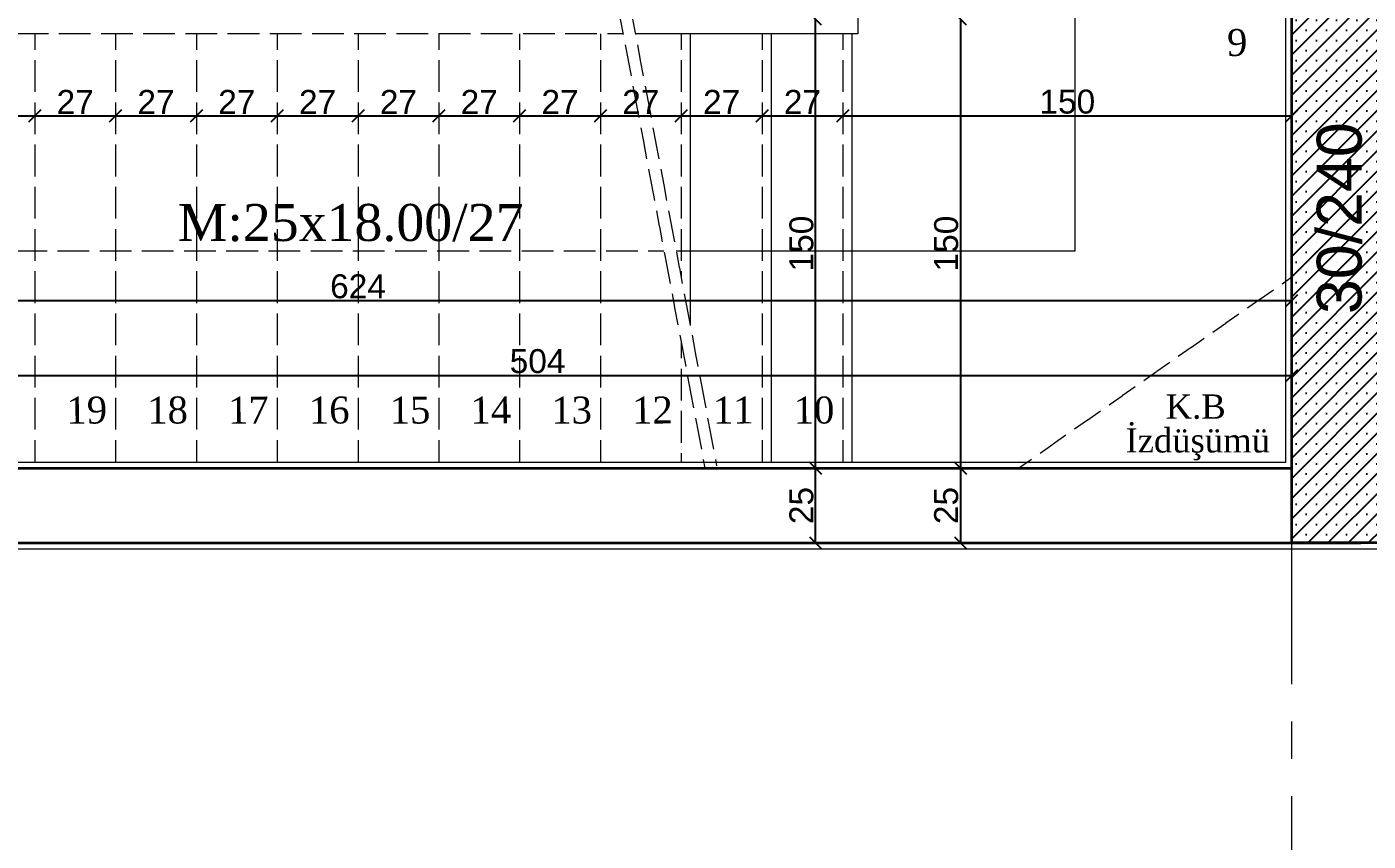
# Model space of a CAD drawing. Header units: centimetres. Extents: x 14449 to 53524, y -19051 to -10746.
# Drawn here: x 27183.4 to 27631.6, y -12407.6 to -12135.7 of the extents above; entities that cross this region are included whole.
import ezdxf

# ---------------------------------------------------------------- set-up
doc = ezdxf.new("R2010")
doc.units = ezdxf.units.CM
for name, pattern in [('CENTER2', [112.5, 75, -12.5, 12.5, -12.5]), ('DOT2', [3.175, 0, -3.175]), ('IZDUSUM1', [20, 7.5, -5, 7.5, 0])]:
    doc.linetypes.add(name, pattern=pattern)
for name, color, linetype, lineweight in [('P-AKS', 255, 'Continuous', 5), ('P-KİRİŞ', 130, 'DOT2', 5), ('P-KOLON', 255, 'Continuous', 35), ('P-TARAMA', 252, 'Continuous', 5), ('P-ÖLÇÜ İÇ', 243, 'Continuous', 0), ('rtm-duv tugla', 22, 'Continuous', 35), ('rtm-merdiven', 220, 'Continuous', 20), ('rtm-merdiven izdusum', 254, 'IZDUSUM1', 15), ('rtm-merdiven yazı', 7, 'Continuous', 20), ('rtm-mhl-yazı-malzeme', 7, 'Continuous', 13), ('rtm-sıva', 252, 'Continuous', 15)]:
    doc.layers.add(name, color=color, linetype=linetype, lineweight=lineweight)
doc.styles.add('arial_1_18', font='arial.ttf', dxfattribs={"height": 0.2})
doc.styles.get("Standard").update_dxf_attribs({"font": 'arial.ttf'})
doc.styles.add('VAZ-OLCU', font='times.ttf', dxfattribs={"height": 60})
doc.styles.add('ölçü', font='times.ttf', dxfattribs={"height": 10})
doc.dimstyles.new('İÇ ÖLÇÜ', dxfattribs={"dimtxt": 8, "dimasz": 4, "dimexe": 1.25, "dimexo": 0.625, "dimtad": 1, "dimdec": 0, "dimtxsty": 'Standard', "dimblk": 'OBLIQUE', "dimcen": 2.5, "dimse1": 1, "dimse2": 1, "dimclrd": 256, "dimclrt": 256, "dimadec": 0, "dimazin": 0, "dimtfac": 1, "dimtdec": 0, "dimtmove": 1, "dimatfit": 3, "dimldrblk": 'OBLIQUE', "dimfxl": 1, "dimarcsym": 0})

# ---------------------------------------------------------------- blocks, each defined once
blk = doc.blocks.new('IKUTGK')
at = {"layer": 'P-KİRİŞ'}
for points in [[(36049.39, -8061.1), (36673.39, -8061.1)], [(36049.39, -8086.1), (36673.39, -8086.1)]]:
    blk.add_lwpolyline(points, dxfattribs=at)
blk = doc.blocks.new('YTHTHTY')
at = {"layer": 'P-TARAMA', "lineweight": -3}
h = blk.add_hatch(dxfattribs=at)
h.set_pattern_fill('SACNCR', color=256, scale=2, style=0)
h.paths.add_polyline_path([(32521.7, -9886.94), (32551.7, -9886.94), (32551.7, -9646.94), (32521.7, -9646.94)])
at = {"layer": 'P-KOLON', "linetype": 'Continuous'}
blk.add_lwpolyline([(32521.7, -9646.94), (32551.7, -9646.94), (32551.7, -9886.94), (32521.7, -9886.94)], close=True, dxfattribs=at)
at = {"layer": 'P-KOLON', "linetype": 'Continuous', "style": 'arial_1_18'}
blk.add_text('30/240', height=15, rotation=90, dxfattribs=at).set_placement((32545.05, -9810.5))
blk = doc.blocks.new('YTUJ7U')
at = {"layer": 'P-AKS', "linetype": 'CENTER2'}
for points in [[(28007.12, -9962.63), (28007.12, -8554.55)], [(25834.86, -9690.51), (29322.56, -9690.51)]]:
    blk.add_lwpolyline(points, dxfattribs=at)
blk = doc.blocks.new('_Oblique')
at = {"color": 0, "linetype": 'ByBlock', "lineweight": -2}
blk.add_line((-0.5, -0.5), (0.5, 0.5), dxfattribs=at)
blk = doc.blocks.new('*D4286')
at = {"layer": 'Defpoints', "color": 0, "lineweight": 30, "transparency": 16777216}
for p in [(27102.07, -12251.52), (27606.07, -12252.07), (27606.07, -12252.07)]:
    blk.add_point(p, dxfattribs=at)
at = {"layer": 'P-ÖLÇÜ İÇ', "lineweight": -2, "transparency": 16777216}
blk.add_line((27102.07, -12252.07), (27606.07, -12252.07), dxfattribs=at)
at = {"layer": 'P-ÖLÇÜ İÇ', "lineweight": -2, "transparency": 16777216, "xscale": 4, "yscale": 4, "zscale": 4, "rotation": 180}
blk.add_blockref('_Oblique', (27102.07, -12252.07), dxfattribs=at)
at = {"layer": 'P-ÖLÇÜ İÇ', "lineweight": -2, "transparency": 16777216, "xscale": 4, "yscale": 4, "zscale": 4}
blk.add_blockref('_Oblique', (27606.07, -12252.07), dxfattribs=at)
at = {"layer": 'P-ÖLÇÜ İÇ', "transparency": 16777216, "insert": (27354.07, -12247.36), "char_height": 8, "attachment_point": 5}
blk.add_mtext('504', dxfattribs=at)
blk = doc.blocks.new('*D4302')
at = {"layer": 'Defpoints', "color": 0, "lineweight": 30, "transparency": 16777216}
for p in [(26982.07, -12230.37), (27606.07, -12227.07), (27606.07, -12227.07)]:
    blk.add_point(p, dxfattribs=at)
at = {"layer": 'P-ÖLÇÜ İÇ', "lineweight": -2, "transparency": 16777216}
blk.add_line((26982.07, -12227.07), (27606.07, -12227.07), dxfattribs=at)
at = {"layer": 'P-ÖLÇÜ İÇ', "lineweight": -2, "transparency": 16777216, "xscale": 4, "yscale": 4, "zscale": 4, "rotation": 180}
blk.add_blockref('_Oblique', (26982.07, -12227.07), dxfattribs=at)
at = {"layer": 'P-ÖLÇÜ İÇ', "lineweight": -2, "transparency": 16777216, "xscale": 4, "yscale": 4, "zscale": 4}
blk.add_blockref('_Oblique', (27606.07, -12227.07), dxfattribs=at)
at = {"layer": 'P-ÖLÇÜ İÇ', "transparency": 16777216, "insert": (27294.07, -12222.36), "char_height": 8, "attachment_point": 5}
blk.add_mtext('624', dxfattribs=at)
blk = doc.blocks.new('*D4348')
at = {"layer": 'Defpoints', "color": 0, "lineweight": 30, "transparency": 16777216}
for p in [(27446.97, -12283.05), (27446.97, -12283.05), (27446.97, -12308.05)]:
    blk.add_point(p, dxfattribs=at)
at = {"layer": 'P-ÖLÇÜ İÇ', "lineweight": -2, "transparency": 16777216}
blk.add_line((27446.97, -12308.05), (27446.97, -12283.05), dxfattribs=at)
at = {"layer": 'P-ÖLÇÜ İÇ', "lineweight": -2, "transparency": 16777216, "xscale": 4, "yscale": 4, "zscale": 4}
for p, rotation in [((27446.97, -12283.05), 90), ((27446.97, -12308.05), 270)]:
    blk.add_blockref('_Oblique', p, dxfattribs=dict(at, rotation=rotation))
at = {"layer": 'P-ÖLÇÜ İÇ', "transparency": 16777216, "insert": (27442.26, -12295.55), "char_height": 8, "attachment_point": 5, "rotation": 90}
blk.add_mtext('25', dxfattribs=at)
blk = doc.blocks.new('*D4349')
at = {"layer": 'Defpoints', "color": 0, "lineweight": 30, "transparency": 16777216}
for p in [(27446.97, -12133.05), (27446.97, -12133.05), (27446.97, -12283.05)]:
    blk.add_point(p, dxfattribs=at)
at = {"layer": 'P-ÖLÇÜ İÇ', "lineweight": -2, "transparency": 16777216}
blk.add_line((27446.97, -12283.05), (27446.97, -12133.05), dxfattribs=at)
at = {"layer": 'P-ÖLÇÜ İÇ', "lineweight": -2, "transparency": 16777216, "xscale": 4, "yscale": 4, "zscale": 4}
for p, rotation in [((27446.97, -12133.05), 90), ((27446.97, -12283.05), 270)]:
    blk.add_blockref('_Oblique', p, dxfattribs=dict(at, rotation=rotation))
at = {"layer": 'P-ÖLÇÜ İÇ', "transparency": 16777216, "insert": (27442.26, -12208.05), "char_height": 8, "attachment_point": 5, "rotation": 90}
blk.add_mtext('150', dxfattribs=at)
blk = doc.blocks.new('*D4373')
at = {"layer": 'Defpoints', "color": 0, "lineweight": 30, "transparency": 16777216}
for p in [(27159.07, -12165.39), (27186.07, -12165.39), (27186.07, -12165.39)]:
    blk.add_point(p, dxfattribs=at)
at = {"layer": 'P-ÖLÇÜ İÇ', "lineweight": -2, "transparency": 16777216}
blk.add_line((27159.07, -12165.39), (27186.07, -12165.39), dxfattribs=at)
at = {"layer": 'P-ÖLÇÜ İÇ', "lineweight": -2, "transparency": 16777216, "xscale": 4, "yscale": 4, "zscale": 4, "rotation": 180}
blk.add_blockref('_Oblique', (27159.07, -12165.39), dxfattribs=at)
at = {"layer": 'P-ÖLÇÜ İÇ', "lineweight": -2, "transparency": 16777216, "xscale": 4, "yscale": 4, "zscale": 4}
blk.add_blockref('_Oblique', (27186.07, -12165.39), dxfattribs=at)
at = {"layer": 'P-ÖLÇÜ İÇ', "transparency": 16777216, "insert": (27172.57, -12160.74), "char_height": 8, "attachment_point": 5}
blk.add_mtext('27', dxfattribs=at)
blk = doc.blocks.new('*D4374')
at = {"layer": 'Defpoints', "color": 0, "lineweight": 30, "transparency": 16777216}
for p in [(27186.07, -12165.39), (27213.07, -12165.39), (27213.07, -12165.39)]:
    blk.add_point(p, dxfattribs=at)
at = {"layer": 'P-ÖLÇÜ İÇ', "lineweight": -2, "transparency": 16777216}
blk.add_line((27186.07, -12165.39), (27213.07, -12165.39), dxfattribs=at)
at = {"layer": 'P-ÖLÇÜ İÇ', "lineweight": -2, "transparency": 16777216, "xscale": 4, "yscale": 4, "zscale": 4, "rotation": 180}
blk.add_blockref('_Oblique', (27186.07, -12165.39), dxfattribs=at)
at = {"layer": 'P-ÖLÇÜ İÇ', "lineweight": -2, "transparency": 16777216, "xscale": 4, "yscale": 4, "zscale": 4}
blk.add_blockref('_Oblique', (27213.07, -12165.39), dxfattribs=at)
at = {"layer": 'P-ÖLÇÜ İÇ', "transparency": 16777216, "insert": (27199.57, -12160.74), "char_height": 8, "attachment_point": 5}
blk.add_mtext('27', dxfattribs=at)
blk = doc.blocks.new('*D4375')
at = {"layer": 'Defpoints', "color": 0, "lineweight": 30, "transparency": 16777216}
for p in [(27213.07, -12165.39), (27240.07, -12165.39), (27240.07, -12165.39)]:
    blk.add_point(p, dxfattribs=at)
at = {"layer": 'P-ÖLÇÜ İÇ', "lineweight": -2, "transparency": 16777216}
blk.add_line((27213.07, -12165.39), (27240.07, -12165.39), dxfattribs=at)
at = {"layer": 'P-ÖLÇÜ İÇ', "lineweight": -2, "transparency": 16777216, "xscale": 4, "yscale": 4, "zscale": 4, "rotation": 180}
blk.add_blockref('_Oblique', (27213.07, -12165.39), dxfattribs=at)
at = {"layer": 'P-ÖLÇÜ İÇ', "lineweight": -2, "transparency": 16777216, "xscale": 4, "yscale": 4, "zscale": 4}
blk.add_blockref('_Oblique', (27240.07, -12165.39), dxfattribs=at)
at = {"layer": 'P-ÖLÇÜ İÇ', "transparency": 16777216, "insert": (27226.57, -12160.74), "char_height": 8, "attachment_point": 5}
blk.add_mtext('27', dxfattribs=at)
blk = doc.blocks.new('*D4376')
at = {"layer": 'Defpoints', "color": 0, "lineweight": 30, "transparency": 16777216}
for p in [(27240.07, -12165.39), (27267.07, -12165.39), (27267.07, -12165.39)]:
    blk.add_point(p, dxfattribs=at)
at = {"layer": 'P-ÖLÇÜ İÇ', "lineweight": -2, "transparency": 16777216}
blk.add_line((27240.07, -12165.39), (27267.07, -12165.39), dxfattribs=at)
at = {"layer": 'P-ÖLÇÜ İÇ', "lineweight": -2, "transparency": 16777216, "xscale": 4, "yscale": 4, "zscale": 4, "rotation": 180}
blk.add_blockref('_Oblique', (27240.07, -12165.39), dxfattribs=at)
at = {"layer": 'P-ÖLÇÜ İÇ', "lineweight": -2, "transparency": 16777216, "xscale": 4, "yscale": 4, "zscale": 4}
blk.add_blockref('_Oblique', (27267.07, -12165.39), dxfattribs=at)
at = {"layer": 'P-ÖLÇÜ İÇ', "transparency": 16777216, "insert": (27253.57, -12160.74), "char_height": 8, "attachment_point": 5}
blk.add_mtext('27', dxfattribs=at)
blk = doc.blocks.new('*D4377')
at = {"layer": 'Defpoints', "color": 0, "lineweight": 30, "transparency": 16777216}
for p in [(27267.07, -12165.39), (27294.07, -12165.39), (27294.07, -12165.39)]:
    blk.add_point(p, dxfattribs=at)
at = {"layer": 'P-ÖLÇÜ İÇ', "lineweight": -2, "transparency": 16777216}
blk.add_line((27267.07, -12165.39), (27294.07, -12165.39), dxfattribs=at)
at = {"layer": 'P-ÖLÇÜ İÇ', "lineweight": -2, "transparency": 16777216, "xscale": 4, "yscale": 4, "zscale": 4, "rotation": 180}
blk.add_blockref('_Oblique', (27267.07, -12165.39), dxfattribs=at)
at = {"layer": 'P-ÖLÇÜ İÇ', "lineweight": -2, "transparency": 16777216, "xscale": 4, "yscale": 4, "zscale": 4}
blk.add_blockref('_Oblique', (27294.07, -12165.39), dxfattribs=at)
at = {"layer": 'P-ÖLÇÜ İÇ', "transparency": 16777216, "insert": (27280.57, -12160.74), "char_height": 8, "attachment_point": 5}
blk.add_mtext('27', dxfattribs=at)
blk = doc.blocks.new('*D4378')
at = {"layer": 'Defpoints', "color": 0, "lineweight": 30, "transparency": 16777216}
for p in [(27294.07, -12165.39), (27321.07, -12165.39), (27321.07, -12165.39)]:
    blk.add_point(p, dxfattribs=at)
at = {"layer": 'P-ÖLÇÜ İÇ', "lineweight": -2, "transparency": 16777216}
blk.add_line((27294.07, -12165.39), (27321.07, -12165.39), dxfattribs=at)
at = {"layer": 'P-ÖLÇÜ İÇ', "lineweight": -2, "transparency": 16777216, "xscale": 4, "yscale": 4, "zscale": 4, "rotation": 180}
blk.add_blockref('_Oblique', (27294.07, -12165.39), dxfattribs=at)
at = {"layer": 'P-ÖLÇÜ İÇ', "lineweight": -2, "transparency": 16777216, "xscale": 4, "yscale": 4, "zscale": 4}
blk.add_blockref('_Oblique', (27321.07, -12165.39), dxfattribs=at)
at = {"layer": 'P-ÖLÇÜ İÇ', "transparency": 16777216, "insert": (27307.57, -12160.74), "char_height": 8, "attachment_point": 5}
blk.add_mtext('27', dxfattribs=at)
blk = doc.blocks.new('*D4379')
at = {"layer": 'Defpoints', "color": 0, "lineweight": 30, "transparency": 16777216}
for p in [(27321.07, -12165.39), (27348.07, -12165.39), (27348.07, -12165.39)]:
    blk.add_point(p, dxfattribs=at)
at = {"layer": 'P-ÖLÇÜ İÇ', "lineweight": -2, "transparency": 16777216}
blk.add_line((27321.07, -12165.39), (27348.07, -12165.39), dxfattribs=at)
at = {"layer": 'P-ÖLÇÜ İÇ', "lineweight": -2, "transparency": 16777216, "xscale": 4, "yscale": 4, "zscale": 4, "rotation": 180}
blk.add_blockref('_Oblique', (27321.07, -12165.39), dxfattribs=at)
at = {"layer": 'P-ÖLÇÜ İÇ', "lineweight": -2, "transparency": 16777216, "xscale": 4, "yscale": 4, "zscale": 4}
blk.add_blockref('_Oblique', (27348.07, -12165.39), dxfattribs=at)
at = {"layer": 'P-ÖLÇÜ İÇ', "transparency": 16777216, "insert": (27334.57, -12160.74), "char_height": 8, "attachment_point": 5}
blk.add_mtext('27', dxfattribs=at)
blk = doc.blocks.new('*D4380')
at = {"layer": 'Defpoints', "color": 0, "lineweight": 30, "transparency": 16777216}
for p in [(27348.07, -12165.39), (27375.07, -12165.39), (27375.07, -12165.39)]:
    blk.add_point(p, dxfattribs=at)
at = {"layer": 'P-ÖLÇÜ İÇ', "lineweight": -2, "transparency": 16777216}
blk.add_line((27348.07, -12165.39), (27375.07, -12165.39), dxfattribs=at)
at = {"layer": 'P-ÖLÇÜ İÇ', "lineweight": -2, "transparency": 16777216, "xscale": 4, "yscale": 4, "zscale": 4, "rotation": 180}
blk.add_blockref('_Oblique', (27348.07, -12165.39), dxfattribs=at)
at = {"layer": 'P-ÖLÇÜ İÇ', "lineweight": -2, "transparency": 16777216, "xscale": 4, "yscale": 4, "zscale": 4}
blk.add_blockref('_Oblique', (27375.07, -12165.39), dxfattribs=at)
at = {"layer": 'P-ÖLÇÜ İÇ', "transparency": 16777216, "insert": (27361.57, -12160.74), "char_height": 8, "attachment_point": 5}
blk.add_mtext('27', dxfattribs=at)
blk = doc.blocks.new('*D4381')
at = {"layer": 'Defpoints', "color": 0, "lineweight": 30, "transparency": 16777216}
for p in [(27375.07, -12165.39), (27402.07, -12165.39), (27402.07, -12168.25)]:
    blk.add_point(p, dxfattribs=at)
at = {"layer": 'P-ÖLÇÜ İÇ', "lineweight": -2, "transparency": 16777216}
blk.add_line((27375.07, -12165.39), (27402.07, -12165.39), dxfattribs=at)
at = {"layer": 'P-ÖLÇÜ İÇ', "lineweight": -2, "transparency": 16777216, "xscale": 4, "yscale": 4, "zscale": 4, "rotation": 180}
blk.add_blockref('_Oblique', (27375.07, -12165.39), dxfattribs=at)
at = {"layer": 'P-ÖLÇÜ İÇ', "lineweight": -2, "transparency": 16777216, "xscale": 4, "yscale": 4, "zscale": 4}
blk.add_blockref('_Oblique', (27402.07, -12165.39), dxfattribs=at)
at = {"layer": 'P-ÖLÇÜ İÇ', "transparency": 16777216, "insert": (27388.57, -12160.74), "char_height": 8, "attachment_point": 5}
blk.add_mtext('27', dxfattribs=at)
blk = doc.blocks.new('*D4382')
at = {"layer": 'Defpoints', "color": 0, "lineweight": 30, "transparency": 16777216}
for p in [(27402.07, -12168.25), (27429.07, -12165.39), (27429.07, -12165.39)]:
    blk.add_point(p, dxfattribs=at)
at = {"layer": 'P-ÖLÇÜ İÇ', "lineweight": -2, "transparency": 16777216}
blk.add_line((27402.07, -12165.39), (27429.07, -12165.39), dxfattribs=at)
at = {"layer": 'P-ÖLÇÜ İÇ', "lineweight": -2, "transparency": 16777216, "xscale": 4, "yscale": 4, "zscale": 4, "rotation": 180}
blk.add_blockref('_Oblique', (27402.07, -12165.39), dxfattribs=at)
at = {"layer": 'P-ÖLÇÜ İÇ', "lineweight": -2, "transparency": 16777216, "xscale": 4, "yscale": 4, "zscale": 4}
blk.add_blockref('_Oblique', (27429.07, -12165.39), dxfattribs=at)
at = {"layer": 'P-ÖLÇÜ İÇ', "transparency": 16777216, "insert": (27415.57, -12160.74), "char_height": 8, "attachment_point": 5}
blk.add_mtext('27', dxfattribs=at)
blk = doc.blocks.new('*D4383')
at = {"layer": 'Defpoints', "color": 0, "lineweight": 30, "transparency": 16777216}
for p in [(27429.07, -12165.39), (27456.07, -12165.39), (27456.07, -12165.39)]:
    blk.add_point(p, dxfattribs=at)
at = {"layer": 'P-ÖLÇÜ İÇ', "lineweight": -2, "transparency": 16777216}
blk.add_line((27429.07, -12165.39), (27456.07, -12165.39), dxfattribs=at)
at = {"layer": 'P-ÖLÇÜ İÇ', "lineweight": -2, "transparency": 16777216, "xscale": 4, "yscale": 4, "zscale": 4, "rotation": 180}
blk.add_blockref('_Oblique', (27429.07, -12165.39), dxfattribs=at)
at = {"layer": 'P-ÖLÇÜ İÇ', "lineweight": -2, "transparency": 16777216, "xscale": 4, "yscale": 4, "zscale": 4}
blk.add_blockref('_Oblique', (27456.07, -12165.39), dxfattribs=at)
at = {"layer": 'P-ÖLÇÜ İÇ', "transparency": 16777216, "insert": (27442.57, -12160.74), "char_height": 8, "attachment_point": 5}
blk.add_mtext('27', dxfattribs=at)
blk = doc.blocks.new('*D4384')
at = {"layer": 'Defpoints', "color": 0, "lineweight": 30, "transparency": 16777216}
for p in [(27456.07, -12165.39), (27606.07, -12165.39), (27606.07, -12165.39)]:
    blk.add_point(p, dxfattribs=at)
at = {"layer": 'P-ÖLÇÜ İÇ', "lineweight": -2, "transparency": 16777216}
blk.add_line((27456.07, -12165.39), (27606.07, -12165.39), dxfattribs=at)
at = {"layer": 'P-ÖLÇÜ İÇ', "lineweight": -2, "transparency": 16777216, "xscale": 4, "yscale": 4, "zscale": 4, "rotation": 180}
blk.add_blockref('_Oblique', (27456.07, -12165.39), dxfattribs=at)
at = {"layer": 'P-ÖLÇÜ İÇ', "lineweight": -2, "transparency": 16777216, "xscale": 4, "yscale": 4, "zscale": 4}
blk.add_blockref('_Oblique', (27606.07, -12165.39), dxfattribs=at)
at = {"layer": 'P-ÖLÇÜ İÇ', "transparency": 16777216, "insert": (27531.07, -12160.68), "char_height": 8, "attachment_point": 5}
blk.add_mtext('150', dxfattribs=at)
blk = doc.blocks.new('*D4390')
at = {"layer": 'Defpoints', "color": 0, "lineweight": 30, "transparency": 16777216}
for p in [(27495.34, -12133.05), (27495.34, -12283.05), (27495.34, -12283.05)]:
    blk.add_point(p, dxfattribs=at)
at = {"layer": 'P-ÖLÇÜ İÇ', "lineweight": -2, "transparency": 16777216}
blk.add_line((27495.34, -12133.05), (27495.34, -12283.05), dxfattribs=at)
at = {"layer": 'P-ÖLÇÜ İÇ', "lineweight": -2, "transparency": 16777216, "xscale": 4, "yscale": 4, "zscale": 4}
for p, rotation in [((27495.34, -12133.05), 90), ((27495.34, -12283.05), 270)]:
    blk.add_blockref('_Oblique', p, dxfattribs=dict(at, rotation=rotation))
at = {"layer": 'P-ÖLÇÜ İÇ', "transparency": 16777216, "insert": (27490.63, -12208.05), "char_height": 8, "attachment_point": 5, "rotation": 90}
blk.add_mtext('150', dxfattribs=at)
blk = doc.blocks.new('*D4391')
at = {"layer": 'Defpoints', "color": 0, "lineweight": 30, "transparency": 16777216}
for p in [(27495.34, -12283.05), (27495.34, -12308.05), (27495.34, -12308.05)]:
    blk.add_point(p, dxfattribs=at)
at = {"layer": 'P-ÖLÇÜ İÇ', "lineweight": -2, "transparency": 16777216}
blk.add_line((27495.34, -12283.05), (27495.34, -12308.05), dxfattribs=at)
at = {"layer": 'P-ÖLÇÜ İÇ', "lineweight": -2, "transparency": 16777216, "xscale": 4, "yscale": 4, "zscale": 4}
for p, rotation in [((27495.34, -12283.05), 90), ((27495.34, -12308.05), 270)]:
    blk.add_blockref('_Oblique', p, dxfattribs=dict(at, rotation=rotation))
at = {"layer": 'P-ÖLÇÜ İÇ', "transparency": 16777216, "insert": (27490.63, -12295.55), "char_height": 8, "attachment_point": 5, "rotation": 90}
blk.add_mtext('25', dxfattribs=at)

msp = doc.modelspace()

# ---------------------------------------------------------------- linework, layer by layer
at = {"layer": 'rtm-duv tugla'}
for p, q in [((27102.07, -12283.05), (27606.07, -12283.05)), ((27102.07, -12308.05), (27629.14, -12308.05))]:
    msp.add_line(p, q, dxfattribs=at)
at = {"layer": 'rtm-merdiven', "lineweight": 20}
for p, q in [((27533.57, -11996.55), (27533.57, -12210.55)), ((27405.07, -12138.05), (27405.07, -12235.42)), ((27432.07, -12138.05), (27432.07, -12281.05)), ((27459.07, -12138.05), (27459.07, -12281.05)), ((27533.57, -12210.55), (27400.38, -12210.55))]:
    msp.add_line(p, q, dxfattribs=at)
msp.add_lwpolyline([(27312.75, -12068.05), (27461.07, -12068.05), (27461.07, -12138.05), (27386.73, -12138.05)], dxfattribs=at)
at = {"layer": 'rtm-merdiven izdusum', "ltscale": 0.7}
for p, q in [((27381.71, -12133.05), (27409.97, -12283.05)), ((27385.78, -12133.05), (27413.9, -12282.31)), ((27186.07, -12138.05), (27186.07, -12281.05)), ((27213.07, -12138.05), (27213.07, -12281.05)), ((27240.07, -12138.05), (27240.07, -12281.05)), ((27267.07, -12138.05), (27267.07, -12281.05)), ((27294.07, -12138.05), (27294.07, -12281.05)), ((27321.07, -12138.05), (27321.07, -12281.05)), ((27348.07, -12138.05), (27348.07, -12281.05)), ((27375.07, -12138.05), (27375.07, -12281.05)), ((27402.07, -12138.05), (27402.07, -12219.5)), ((27429.07, -12138.05), (27429.07, -12281.05)), ((27456.07, -12138.05), (27456.07, -12281.05)), ((27396.31, -12210.55), (27054.57, -12210.55)), ((27514.78, -12283.05), (27606.07, -12219.16)), ((27402.07, -12241.11), (27402.07, -12281.05))]:
    msp.add_line(p, q, dxfattribs=at)
msp.add_lwpolyline([(27382.65, -12138.05), (27127.07, -12138.05), (27127.07, -12068.05), (27312.75, -12068.05)], dxfattribs=at)
at = {"layer": 'rtm-sıva'}
for points in [[(27101.5, -12281.05), (27604.07, -12281.05), (27604.07, -11925.05), (27177.57, -11925.05), (27177.57, -11435.05), (27174.57, -11435.05)], [(27102.07, -12310.05), (27648.06, -12310.05), (27648.07, -12304.33)]]:
    msp.add_lwpolyline(points, dxfattribs=at)

# ---------------------------------------------------------------- block references
for name, p in [('YTUJ7U', (-401.05, -2617.54)), ('YTHTHTY', (-4915.63, -2421.11)), ('IKUTGK', (-9067.33, -4221.95))]:
    msp.add_blockref(name, p, dxfattribs=at)

# ---------------------------------------------------------------- texts
at = {"layer": 'rtm-merdiven yazı', "style": 'VAZ-OLCU'}
for s, p in [('9', (27584.46, -12145.4)), ('19', (27196.67, -12268.22)), ('18', (27223.67, -12268.22)), ('17', (27250.67, -12268.22)), ('16', (27277.67, -12268.22)), ('15', (27304.67, -12268.22)), ('14', (27331.67, -12268.22)), ('13', (27358.67, -12268.22)), ('12', (27385.67, -12268.22)), ('11', (27412.67, -12268.22)), ('10', (27439.67, -12268.22))]:
    msp.add_text(s, height=9, rotation=0.4223, dxfattribs=at).set_placement(p)
at = {"layer": 'rtm-mhl-yazı-malzeme', "lineweight": 30, "style": 'ölçü'}
msp.add_text('M:25x18.00/27', height=12.3462, dxfattribs=at).set_placement((27233.84, -12207.18))
at = {"layer": 'rtm-mhl-yazı-malzeme', "style": 'ölçü'}
for s, p in [('K.B', (27563.95, -12266.54)), ('İzdüşümü', (27550.52, -12277.83))]:
    msp.add_text(s, height=8.1, dxfattribs=at).set_placement(p)

# ---------------------------------------------------------------- dimensions: what is measured, and where the dimension line sits
at = {"layer": 'P-ÖLÇÜ İÇ'}
for base, p1, p2, picture, middle in [((27446.97, -12133.05), (27446.97, -12283.05), (27446.97, -12133.05), '*D4349', (27442.26, -12208.05)), ((27495.34, -12283.05), (27495.34, -12133.05), (27495.34, -12283.05), '*D4390', (27490.63, -12208.05)), ((27446.97, -12283.05), (27446.97, -12308.05), (27446.97, -12283.05), '*D4348', (27442.26, -12295.55)), ((27495.34, -12308.05), (27495.34, -12283.05), (27495.34, -12308.05), '*D4391', (27490.63, -12295.55))]:
    dim = msp.add_linear_dim(base=base, p1=p1, p2=p2, angle=90, dimstyle='İÇ ÖLÇÜ', dxfattribs=at)
    dim.commit()
    dim.dimension.update_dxf_attribs({"geometry": picture, "text_midpoint": middle})
for base, p1, p2, picture, middle in [((27186.07, -12165.39), (27159.07, -12165.39), (27186.07, -12165.39), '*D4373', (27172.57, -12160.74)), ((27213.07, -12165.39), (27186.07, -12165.39), (27213.07, -12165.39), '*D4374', (27199.57, -12160.74)), ((27240.07, -12165.39), (27213.07, -12165.39), (27240.07, -12165.39), '*D4375', (27226.57, -12160.74)), ((27267.07, -12165.39), (27240.07, -12165.39), (27267.07, -12165.39), '*D4376', (27253.57, -12160.74)), ((27294.07, -12165.39), (27267.07, -12165.39), (27294.07, -12165.39), '*D4377', (27280.57, -12160.74)), ((27321.07, -12165.39), (27294.07, -12165.39), (27321.07, -12165.39), '*D4378', (27307.57, -12160.74)), ((27348.07, -12165.39), (27321.07, -12165.39), (27348.07, -12165.39), '*D4379', (27334.57, -12160.74)), ((27375.07, -12165.39), (27348.07, -12165.39), (27375.07, -12165.39), '*D4380', (27361.57, -12160.74)), ((27402.07, -12165.39), (27375.07, -12165.39), (27402.07, -12168.25), '*D4381', (27388.57, -12160.74)), ((27429.07, -12165.39), (27402.07, -12168.25), (27429.07, -12165.39), '*D4382', (27415.57, -12160.74)), ((27456.07, -12165.39), (27429.07, -12165.39), (27456.07, -12165.39), '*D4383', (27442.57, -12160.74)), ((27606.07, -12165.39), (27456.07, -12165.39), (27606.07, -12165.39), '*D4384', (27531.07, -12160.68)), ((27606.07, -12227.07), (26982.07, -12230.37), (27606.07, -12227.07), '*D4302', (27294.07, -12222.36)), ((27606.07, -12252.07), (27102.07, -12251.52), (27606.07, -12252.07), '*D4286', (27354.07, -12247.36))]:
    dim = msp.add_linear_dim(base=base, p1=p1, p2=p2, dimstyle='İÇ ÖLÇÜ', dxfattribs=at)
    dim.commit()
    dim.dimension.update_dxf_attribs({"geometry": picture, "text_midpoint": middle})

doc.saveas('drawing.dxf')
